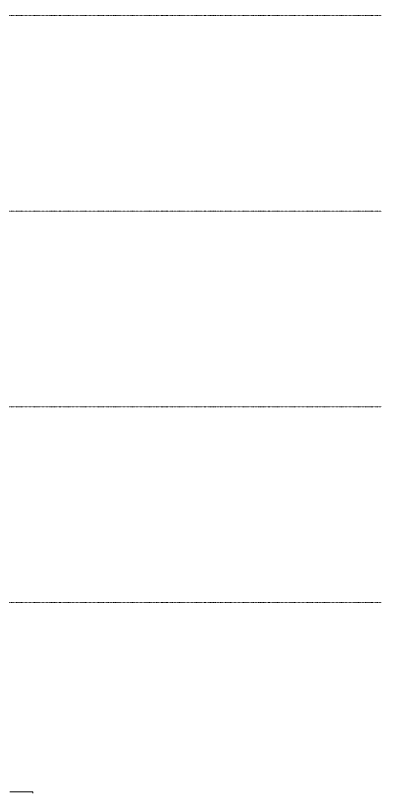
# Model space of a CAD drawing. Extents: x -255138 to 664740, y -29000 to 131250.
# Drawn here: x 262580 to 290600, y 30442 to 90000 of the extents above; entities that cross this region are included whole.
import ezdxf

# ---------------------------------------------------------------- set-up
doc = ezdxf.new("R2010")
doc.units = 0
doc.header["$LTSCALE"] = 10
doc.linetypes.add('H12PL4$0$JJP_三點線', pattern=[0.9, 0.3, -0.15, 0, -0.15, 0, -0.15, 0, -0.15])
doc.layers.add('H12PL4$0$A-WALL-EX', color=252, linetype='Continuous')
doc.layers.add('H12PL4$0$S-GRID', color=252, linetype='Continuous')

# ---------------------------------------------------------------- blocks, each defined once
blk = doc.blocks.new('H12PL4')
at = {"layer": 'H12PL4$0$A-WALL-EX', "lineweight": 0, "flags": 128}
for points in [[(263900, 30500), (262150, 30500)], [(263900, 30500), (263900, 30380)]]:
    blk.add_lwpolyline(points, dxfattribs=at)
at = {"layer": 'H12PL4$0$S-GRID', "linetype": 'H12PL4$0$JJP_三點線', "lineweight": 0}
for p, q in [((-29000, 90000), (289600, 90000)), ((289600, 90000), (290600, 90000)), ((-29000, 75000), (289600, 75000)), ((289600, 75000), (290600, 75000)), ((-29000, 60000), (289600, 60000)), ((289600, 60000), (290600, 60000)), ((-29000, 45000), (289600, 45000)), ((289600, 45000), (290600, 45000))]:
    blk.add_line(p, q, dxfattribs=at)

msp = doc.modelspace()

# ---------------------------------------------------------------- block references
msp.add_blockref('H12PL4', (0, 0))

doc.saveas('drawing.dxf')
